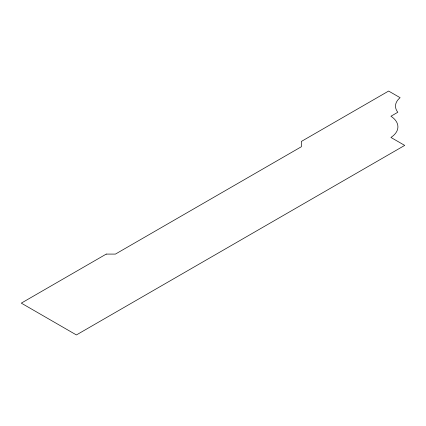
<?xml version="1.0" encoding="UTF-8"?>
<svg xmlns="http://www.w3.org/2000/svg" width="426" height="426" viewBox="0 0 426 426"><rect width="100%" height="100%" fill="white"/><g stroke="black" fill="none" stroke-linecap="round" stroke-linejoin="round"><path stroke-width="0.64" d="M106.244 254.088L21.3 303.131L76.398 334.942L404.7 145.399L390.924 137.449A27.647 15.959 0 0 0 390.924 116.239L397.815 112.262A25.555 14.756 0 0 1 400.11 97.682L388.629 91.057L301.39 141.427L301.39 146.725L115.43 254.088L106.244 254.088"/></g></svg>
